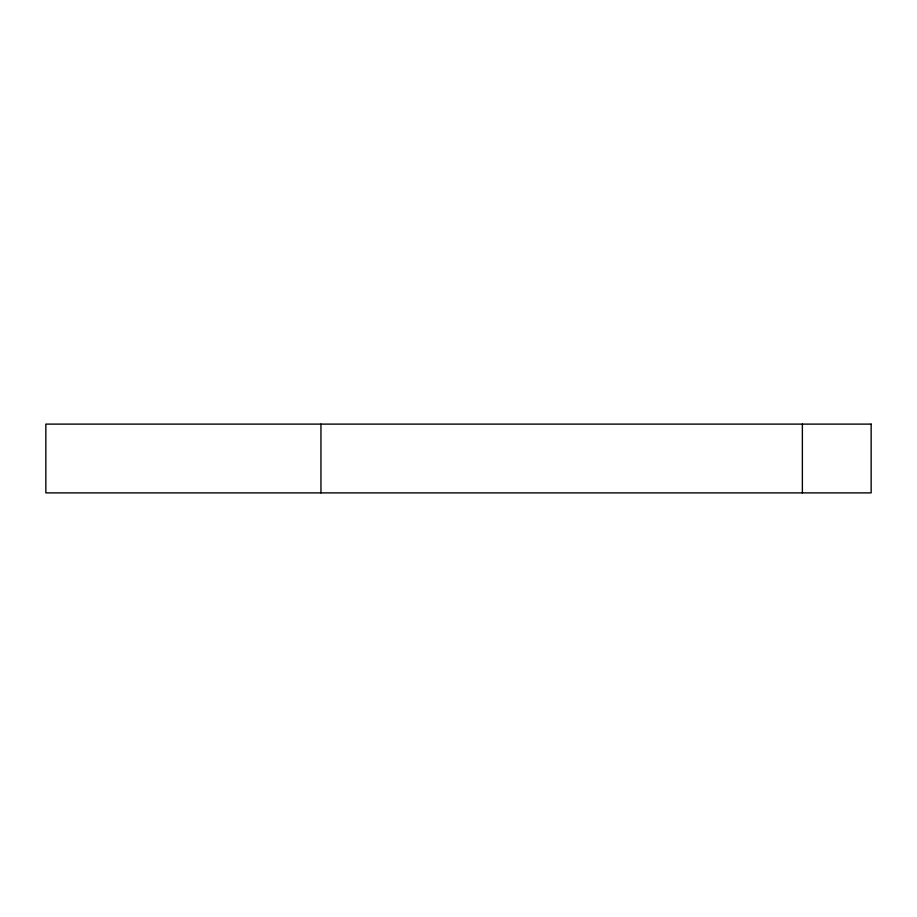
<?xml version="1.0" encoding="UTF-8"?>
<svg xmlns="http://www.w3.org/2000/svg" width="917" height="917" viewBox="0 0 917 917"><rect width="100%" height="100%" fill="white"/><g stroke="black" fill="none" stroke-linecap="round" stroke-linejoin="round"><path stroke-width="1.38" d="M802.375 424.113L802.375 492.887M320.95 424.113L320.95 492.887M871.15 424.113L45.85 424.113L45.85 492.887L871.15 492.887L871.15 424.113"/></g></svg>
